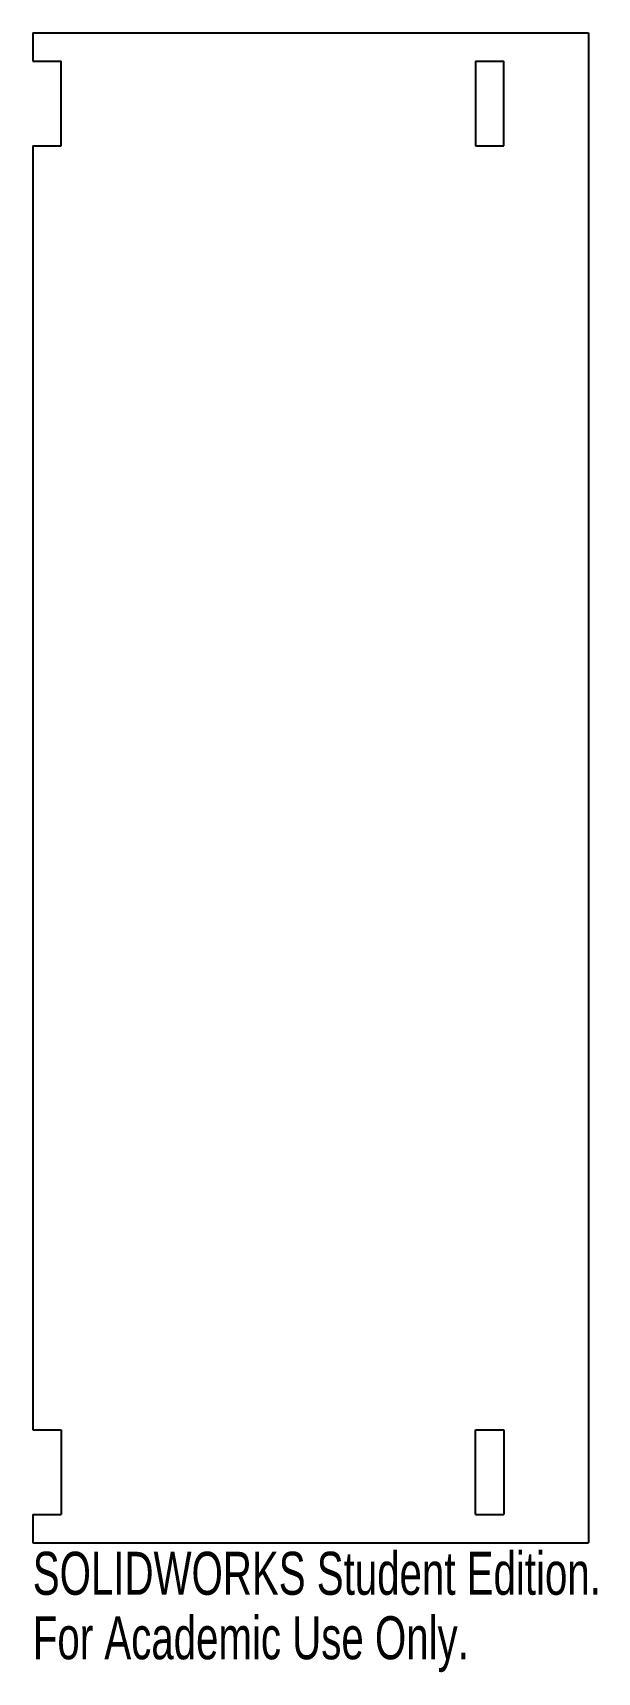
# Model space of a CAD drawing. Header units: millimetres. Extents: x -31 to 32, y -99 to 85.
import ezdxf

# ---------------------------------------------------------------- set-up
doc = ezdxf.new("R2010")
doc.units = ezdxf.units.MM
doc.styles.add('SLDTEXTSTYLE0', font='TXT', dxfattribs={"width": 0.7})

msp = doc.modelspace()

# ---------------------------------------------------------------- linework, layer by layer
at = {"color": 7, "linetype": 'Continuous'}
for p, q in [((-31.24, 84.9), (31.24, 84.9)), ((-31.24, 84.9), (-31.24, 81.72)), ((31.24, 84.9), (31.24, -84.9)), ((-31.24, 81.72), (-28.07, 81.72)), ((-28.07, 72.2), (-28.07, 81.72)), ((18.54, 81.72), (18.54, 72.2)), ((18.54, 81.72), (21.72, 81.72)), ((21.72, 72.2), (21.72, 81.72)), ((-31.24, 72.2), (-28.07, 72.2)), ((-31.24, 72.2), (-31.24, -72.2)), ((18.54, 72.2), (21.72, 72.2)), ((-31.24, -72.2), (-28.07, -72.2)), ((-28.07, -72.2), (-28.07, -81.72)), ((18.54, -81.72), (18.54, -72.2)), ((18.54, -72.2), (21.72, -72.2)), ((21.72, -72.2), (21.72, -81.72)), ((-31.24, -81.72), (-28.07, -81.72)), ((-31.24, -81.72), (-31.24, -84.9)), ((18.54, -81.72), (21.72, -81.72)), ((-31.24, -84.9), (31.24, -84.9))]:
    msp.add_line(p, q, dxfattribs=at)

# ---------------------------------------------------------------- texts
at = {"color": 7, "linetype": 'Continuous', "char_height": 4.8336, "attachment_point": 1, "style": 'SLDTEXTSTYLE0'}
for s, insert in [('SOLIDWORKS Student Edition.', (-31.24, -85.92)), ('For Academic Use Only.', (-31.24, -93.17))]:
    msp.add_mtext(s, dxfattribs=dict(at, insert=insert))

doc.saveas('drawing.dxf')
